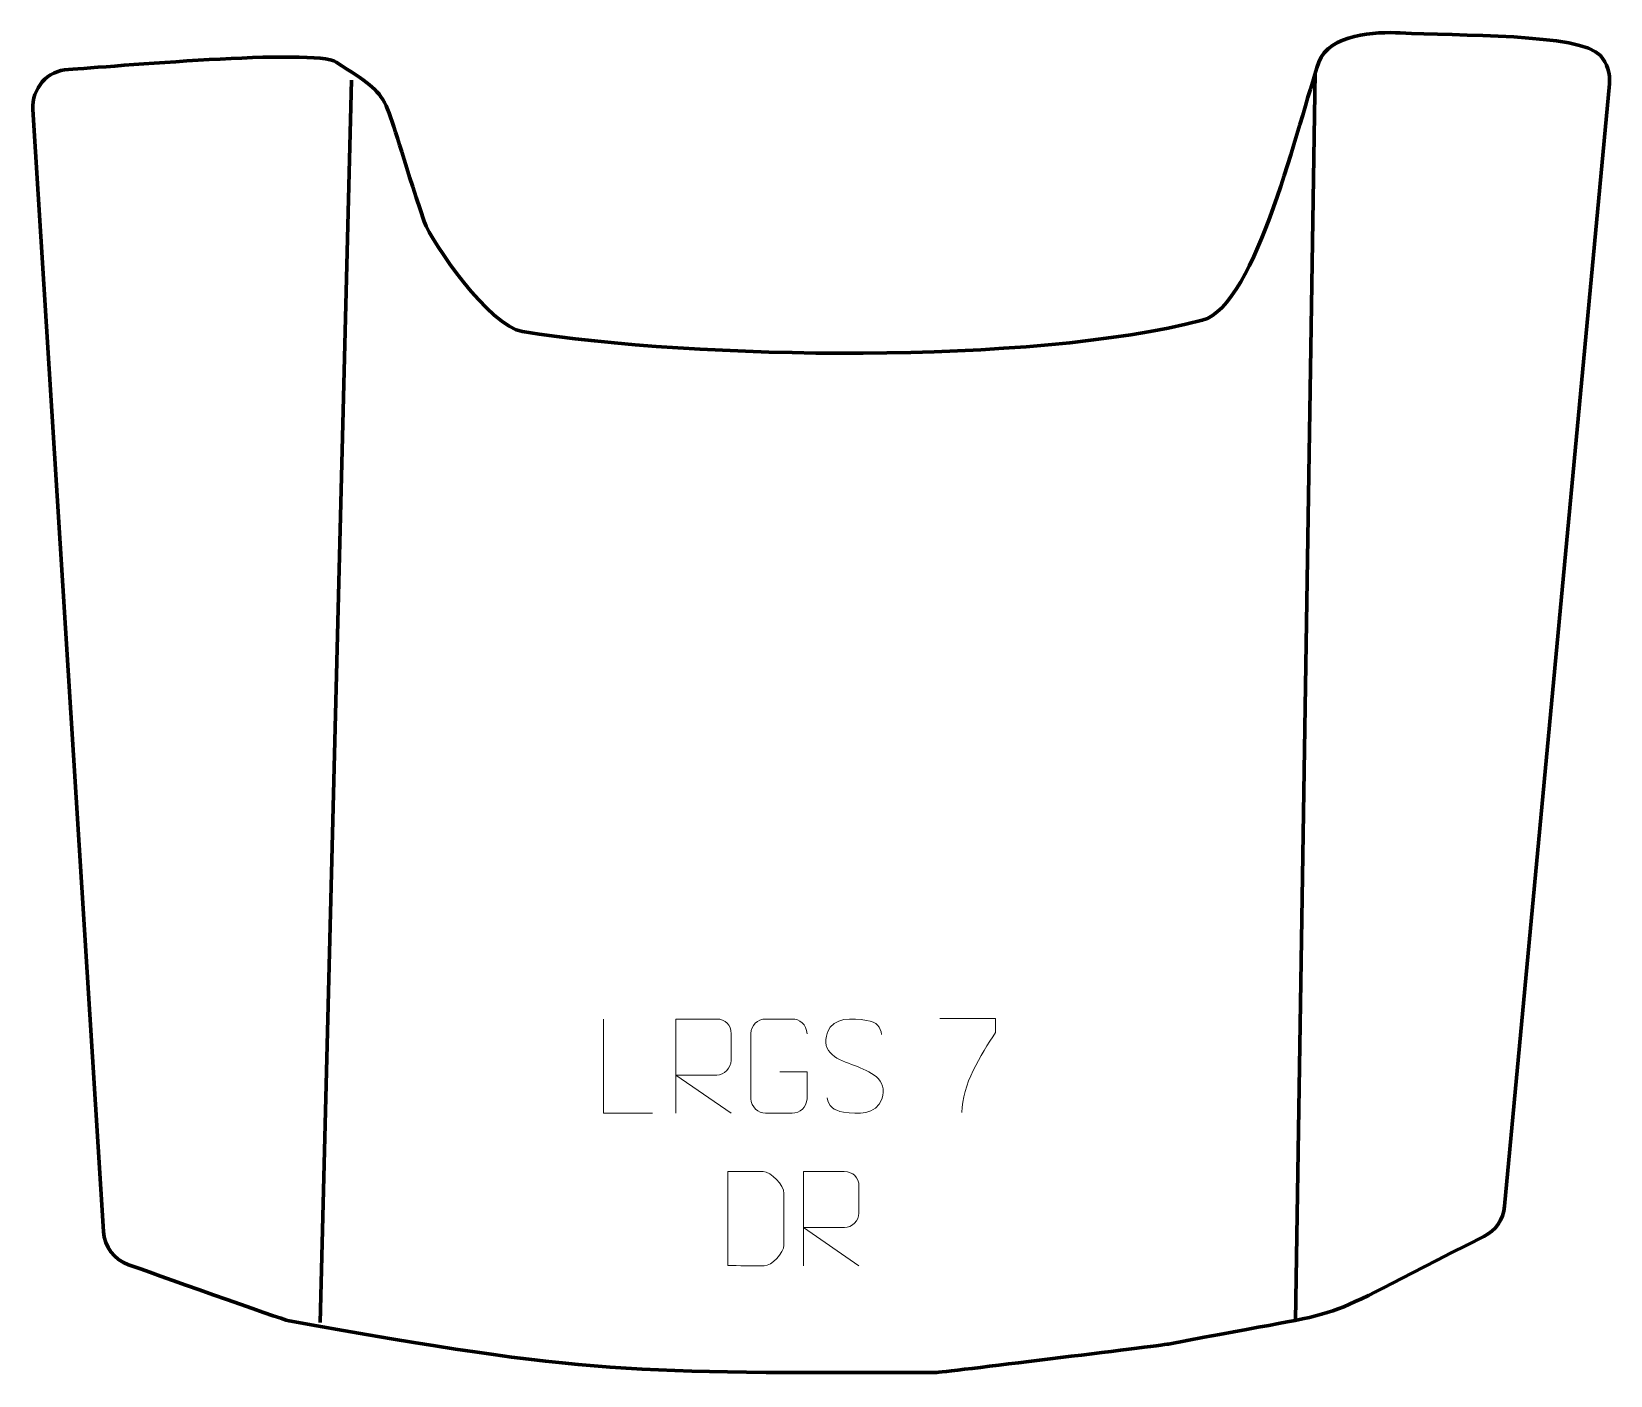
# Model space of a CAD drawing. Header units: millimetres. Extents: x -209 to 209, y -178 to 178.
import ezdxf

# ---------------------------------------------------------------- set-up
doc = ezdxf.new("R2010")
doc.units = ezdxf.units.MM
doc.header["$MEASUREMENT"] = 0
for name, color, linetype in [('layer 1', 7, 'Continuous'), ('layer 2', 7, 'Continuous'), ('layer 3', 7, 'Continuous')]:
    doc.layers.add(name, color=color, linetype=linetype)

msp = doc.modelspace()

# ---------------------------------------------------------------- linework, layer by layer
at = {"layer": 'layer 1', "color": 250, "lineweight": 9}
for points, knots in [([(8.8136, -96.1335), (4.5653, -94.6631), (-0.3428, -92.8673), (1.6623, -87.347), (1.6623, -87.347), (3.1658, -83.2071), (8.3794, -83.5956), (11.983, -84.1967), (11.983, -84.1967), (14.8436, -84.6739), (15.7083, -85.8871), (16.0189, -87.9712)], [0, 0, 0, 0, 0.25, 0.25, 0.25, 0.25, 0.5, 0.5, 0.5, 0.5, 1, 1, 1, 1]), ([(31.4056, -83.6542), (31.4056, -83.6542), (46.2217, -83.6542), (46.2217, -83.6542), (46.2217, -83.6542), (46.2214, -84.9038), (46.2214, -86.1534), (46.2217, -87.4032), (46.2217, -87.4032), (42.2273, -93.4003), (37.3121, -101.2339), (37.3121, -108.6127)], [0, 0, 0, 0, 0.25, 0.25, 0.25, 0.25, 0.5, 0.5, 0.5, 0.5, 1, 1, 1, 1]), ([(-44.7174, -108.7842), (-44.7174, -108.7842), (-57.6665, -108.7842), (-57.6665, -108.7842), (-57.6665, -108.7842), (-57.6665, -108.7842), (-57.6665, -83.8306), (-57.6665, -83.8306)], [0, 0, 0, 0, 0.33333333, 0.33333333, 0.33333333, 0.33333333, 1, 1, 1, 1]), ([(-38.524, -108.7841), (-38.524, -108.7841), (-38.524, -83.8306), (-38.524, -83.8306), (-38.524, -83.8306), (-34.9292, -83.8306), (-31.3337, -83.8306), (-27.7385, -83.8306), (-27.7385, -83.8306), (-25.4132, -83.8683), (-23.8559, -85.3583), (-23.86, -87.7247), (-23.86, -87.7247), (-23.8604, -89.7602), (-23.8604, -92.8196), (-23.86, -94.8556), (-23.86, -94.8556), (-23.8665, -96.7311), (-25.6788, -98.6729), (-27.6883, -98.692), (-27.6883, -98.692), (-27.6883, -98.692), (-38.524, -98.692), (-38.524, -98.692), (-38.524, -98.692), (-38.524, -98.692), (-23.8693, -108.7841), (-23.8693, -108.7841)], [0, 0, 0, 0, 0.125, 0.125, 0.125, 0.125, 0.25, 0.25, 0.25, 0.25, 0.375, 0.375, 0.375, 0.375, 0.5, 0.5, 0.5, 0.5, 0.625, 0.625, 0.625, 0.625, 0.75, 0.75, 0.75, 0.75, 1, 1, 1, 1]), ([(-10.937, -97.7984), (-10.937, -97.7984), (-3.7689, -97.7984), (-3.7689, -97.7984), (-3.7689, -97.7984), (-3.7689, -97.7984), (-3.7689, -104.9665), (-3.7689, -104.9665), (-3.7689, -104.9665), (-3.9086, -107.2899), (-5.5858, -108.7695), (-7.7336, -108.7803), (-7.7336, -108.7803), (-10.0654, -108.7799), (-12.3974, -108.7799), (-14.7289, -108.7803), (-14.7289, -108.7803), (-16.6538, -108.8857), (-18.626, -107.0012), (-18.6148, -104.9839), (-18.6148, -104.9839), (-18.6144, -99.2138), (-18.6144, -93.4441), (-18.6148, -87.6748), (-18.6148, -87.6748), (-18.6106, -85.5367), (-16.8638, -83.8175), (-14.7115, -83.8309), (-14.7115, -83.8309), (-12.3858, -83.8309), (-10.0597, -83.8309), (-7.7336, -83.8309), (-7.7336, -83.8309), (-5.7869, -83.7955), (-3.7955, -85.287), (-3.7689, -87.7247)], [0, 0, 0, 0, 0.1, 0.1, 0.1, 0.1, 0.2, 0.2, 0.2, 0.2, 0.3, 0.3, 0.3, 0.3, 0.4, 0.4, 0.4, 0.4, 0.5, 0.5, 0.5, 0.5, 0.6, 0.6, 0.6, 0.6, 0.7, 0.7, 0.7, 0.7, 0.8, 0.8, 0.8, 0.8, 1, 1, 1, 1]), ([(8.8136, -96.1336), (12.8322, -97.7803), (17.8617, -99.6686), (16.0277, -105.0289), (16.0277, -105.0289), (14.5679, -109.2953), (9.6571, -109.0386), (5.931, -108.4839), (5.931, -108.4839), (3.181, -108.0741), (1.9601, -106.8606), (1.5821, -104.7484)], [0, 0, 0, 0, 0.25, 0.25, 0.25, 0.25, 0.5, 0.5, 0.5, 0.5, 1, 1, 1, 1]), ([(-24.7258, -149.1789), (-22.394, -149.1785), (-17.4438, -149.2025), (-15.1123, -149.2028), (-15.1123, -149.2028), (-13.1873, -149.3082), (-9.8687, -145.7666), (-9.8799, -143.7493), (-9.8799, -143.7493), (-9.8803, -137.9792), (-9.8803, -135.8095), (-9.8799, -130.0402), (-9.8799, -130.0402), (-9.8842, -127.9021), (-13.2587, -124.242), (-15.4111, -124.2555), (-15.4111, -124.2555), (-17.7368, -124.2555), (-22.4611, -124.2555), (-24.7872, -124.2555), (-24.7872, -124.2555), (-24.7868, -130.0024), (-24.7255, -143.4316), (-24.7258, -149.1789)], [0, 0, 0, 0, 0.14285714, 0.14285714, 0.14285714, 0.14285714, 0.28571429, 0.28571429, 0.28571429, 0.28571429, 0.42857143, 0.42857143, 0.42857143, 0.42857143, 0.57142857, 0.57142857, 0.57142857, 0.57142857, 0.71428571, 0.71428571, 0.71428571, 0.71428571, 1, 1, 1, 1]), ([(-4.6656, -149.207), (-4.6656, -149.207), (-4.6656, -124.2535), (-4.6656, -124.2535), (-4.6656, -124.2535), (-1.0708, -124.2535), (2.5247, -124.2535), (6.1199, -124.2535), (6.1199, -124.2535), (8.4452, -124.2912), (10.0025, -125.7812), (9.9984, -128.1476), (9.9984, -128.1476), (9.998, -130.1831), (9.998, -133.2425), (9.9984, -135.2785), (9.9984, -135.2785), (9.9919, -137.154), (8.1796, -139.0958), (6.1701, -139.1149), (6.1701, -139.1149), (6.1701, -139.1149), (-4.6656, -139.1149), (-4.6656, -139.1149), (-4.6656, -139.1149), (-4.6656, -139.1149), (9.9891, -149.207), (9.9891, -149.207)], [0, 0, 0, 0, 0.125, 0.125, 0.125, 0.125, 0.25, 0.25, 0.25, 0.25, 0.375, 0.375, 0.375, 0.375, 0.5, 0.5, 0.5, 0.5, 0.625, 0.625, 0.625, 0.625, 0.75, 0.75, 0.75, 0.75, 1, 1, 1, 1])]:
    msp.add_open_spline(points, degree=3, knots=knots, dxfattribs=at)
at = {"layer": 'layer 2', "color": 230, "lineweight": 200}
msp.add_open_spline([(-199.5004, 167.7914), (-188.9783, 168.3602), (-134.2844, 173.4475), (-128.524, 169.7032), (-128.524, 169.7032), (-112.1132, 159.0362), (-117.5849, 163.5854), (-105.203, 127.5004), (-105.203, 127.5004), (-103.2805, 121.8974), (-87.8838, 99.7178), (-79.1905, 98.3207), (-79.1905, 98.3207), (-33.1218, 90.9165), (55.5348, 89.4414), (101.0023, 101.3318), (101.0023, 101.3318), (115.4329, 105.1056), (126.5956, 154.5809), (131.9085, 169.6806), (131.9085, 169.6806), (134.5623, 177.223), (147.1267, 177.7977), (153.4793, 177.4437), (153.4793, 177.4437), (168.0727, 176.6305), (201.3735, 177.4116), (206.5328, 171.421), (206.5328, 171.421), (208.3729, 169.2844), (209.1745, 166.7721), (208.9121, 163.9646), (208.9121, 163.9646), (208.9121, 163.9646), (181.1146, -133.4346), (181.1146, -133.4346), (181.1146, -133.4346), (180.7837, -136.9745), (178.81, -139.8582), (175.6301, -141.4482), (175.6301, -141.4482), (125.2919, -166.6178), (147.0184, -159.3001), (92.0322, -169.9441), (92.0322, -169.9441), (89.7552, -170.3849), (31.1369, -177.5145), (30.4038, -177.5145), (30.4038, -177.5145), (-52.0025, -177.5145), (-60.3058, -178.2628), (-141.0418, -163.802), (-141.0418, -163.802), (-142.9736, -163.456), (-178.5741, -150.6943), (-183.5823, -148.9267), (-183.5823, -148.9267), (-187.4464, -147.5629), (-189.977, -144.2145), (-190.2343, -140.1248), (-190.2343, -140.1248), (-190.2343, -140.1248), (-208.941, 157.178), (-208.941, 157.178), (-208.941, 157.178), (-209.2921, 162.7573), (-205.0826, 167.4896), (-199.5004, 167.7914)], degree=3, knots=[0, 0, 0, 0, 0.05555556, 0.05555556, 0.05555556, 0.05555556, 0.11111111, 0.11111111, 0.11111111, 0.11111111, 0.16666667, 0.16666667, 0.16666667, 0.16666667, 0.22222222, 0.22222222, 0.22222222, 0.22222222, 0.27777778, 0.27777778, 0.27777778, 0.27777778, 0.33333333, 0.33333333, 0.33333333, 0.33333333, 0.38888889, 0.38888889, 0.38888889, 0.38888889, 0.44444444, 0.44444444, 0.44444444, 0.44444444, 0.5, 0.5, 0.5, 0.5, 0.55555556, 0.55555556, 0.55555556, 0.55555556, 0.61111111, 0.61111111, 0.61111111, 0.61111111, 0.66666667, 0.66666667, 0.66666667, 0.66666667, 0.72222222, 0.72222222, 0.72222222, 0.72222222, 0.77777778, 0.77777778, 0.77777778, 0.77777778, 0.83333333, 0.83333333, 0.83333333, 0.83333333, 0.88888889, 0.88888889, 0.88888889, 0.88888889, 1, 1, 1, 1], dxfattribs=at)
at = {"layer": 'layer 3', "color": 142, "lineweight": 200}
for points in [[(-124.5368, 164.9201), (-124.5368, 164.9201), (-132.8272, -164.2217), (-132.8272, -164.2217)], [(125.678, -163.6819), (125.678, -163.6819), (130.9438, 166.83), (130.9438, 166.83)]]:
    msp.add_open_spline(points, degree=3, dxfattribs=at)

doc.saveas('drawing.dxf')
